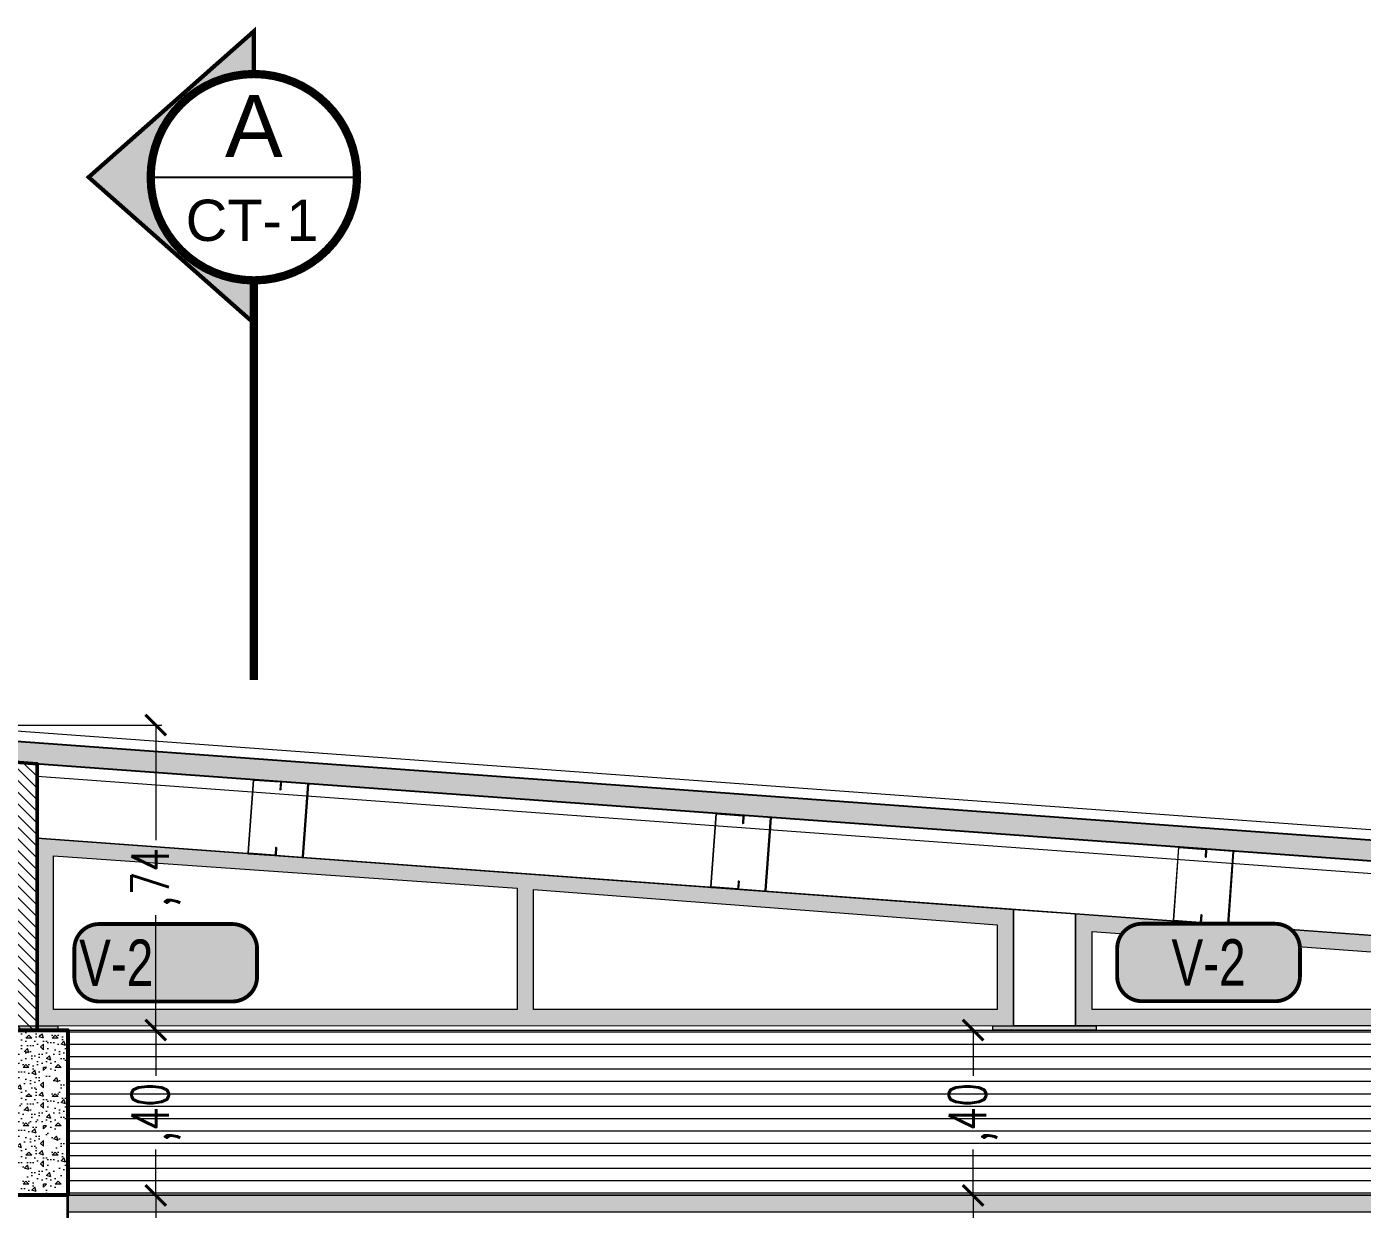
# Model space of a CAD drawing. Header units: millimetres. Extents: x 216 to 447, y 57 to 97.
# Drawn here: x 436.941 to 440.175, y 61.602 to 64.465 of the extents above; entities that cross this region are included whole.
import ezdxf
from ezdxf.enums import TextEntityAlignment as Align

# ---------------------------------------------------------------- set-up
doc = ezdxf.new("R2010")
doc.units = ezdxf.units.MM
doc.header["$LTSCALE"] = 0.5
doc.set_wipeout_variables(frame=1)
doc.header["$PDMODE"] = 35
doc.linetypes.add('DASHDOT2', pattern=[12.7, 6.35, -3.175, 0, -3.175])
for name, color, linetype, lineweight in [('A-COLS-ACHU', 47, 'Continuous', 0), ('A-COTAS', 7, 'Continuous', 9), ('A-CUBT', 133, 'Continuous', 15), ('A-CUBT-BORD', 20, 'Continuous', 25), ('A-ECON-VIGA', 2, 'Continuous', 53), ('A-MURO', 5, 'Continuous', 50), ('A-MURO-ACHU', 250, 'Continuous', 0), ('A-PLAN-1', 2, 'Continuous', 35), ('A-PLAN-2', 5, 'Continuous', 18), ('A-PLAN-3', 146, 'Continuous', 5), ('A-PLAN-ACHU1', 105, 'Continuous', 9), ('A-PLAN-ACHU3', 250, 'Continuous', 0), ('A-TEXT-VENT', 2, 'Continuous', 9), ('A-VENT', 1, 'Continuous', 15), ('A-WIPEOUT', 255, 'Continuous', 0)]:
    doc.layers.add(name, color=color, linetype=linetype, lineweight=lineweight)
doc.layers.add('A-TEXT-SIMB', color=195, linetype='Continuous')
doc.layers.add('U_VERDE', color=7, linetype='Continuous', true_color=0xebf2ba)
doc.styles.add('Cotas', font='romans.shx', dxfattribs={"width": 0.75})
doc.styles.add('ING_50', font='swisscl.ttf', dxfattribs={"height": 0.08})
doc.styles.add('ROTULO', font='swissl.ttf')
doc.dimstyles.new("1-25'", dxfattribs={"dimtxt": 0.075, "dimasz": 0.05, "dimexe": 0.015, "dimexo": 0, "dimgap": 0.02, "dimtad": 0, "dimzin": 4, "dimtxsty": 'Cotas', "dimblk": 'ARCHTICK', "dimcen": 0.09, "dimclrd": 142, "dimclre": 2, "dimclrt": 2, "dimadec": 0, "dimazin": 0, "dimtfac": 1, "dimtmove": 0, "dimatfit": 3, "dimfxl": 0.1, "dimlwd": 13, "dimlwe": 9, "dimarcsym": 2})

# ---------------------------------------------------------------- blocks, each defined once
blk = doc.blocks.new('*U24')
at = {"layer": 'A-TEXT-SIMB'}
h = blk.add_hatch(color=256, dxfattribs=at)
edge = h.paths.add_edge_path()
edge.add_line((0, -0.2498), (0, -0.3533))
edge.add_line((0, -0.3533), (-0.4, 0))
edge.add_line((-0.4, 0), (0, 0.3533))
edge.add_line((0, 0.3533), (0, 0.2498))
edge.add_arc((0, 0), 0.2498, 90, 270)
blk.add_line((-0.2498, 0), (0.2498, 0), dxfattribs=at)
for points, const_width in [([(0, -0.2498), (0, -0.3533), (-0.4, 0), (0, 0.3533), (0, 0.2498, 1)], 0.01), ([(0.2498, 0, -1), (-0.2498, 0, -1)], 0.02)]:
    blk.add_lwpolyline(points, format="xyb", close=True, dxfattribs=dict(at, const_width=const_width))
at = {"layer": 'A-TEXT-SIMB', "const_width": 0.02}
blk.add_lwpolyline([(0, -1.2174), (0, -0.2498)], dxfattribs=at)
at = {"layer": 'A-TEXT-SIMB', "color": 0, "style": 'ROTULO'}
blk.add_text('CT-', height=0.1, dxfattribs=at).set_placement((-0.0488, -0.1044), align=Align.MIDDLE_CENTER)
at = {"layer": 'A-TEXT-SIMB', "color": 0, "style": 'ROTULO', "flags": 8}
for tag, height, p in [('A', 0.15, (0, 0.1241)), ('1', 0.1, (0.1179, -0.1044))]:
    blk.add_attdef(tag, text='', height=height, dxfattribs=at).set_placement(p, align=Align.MIDDLE_CENTER)
blk = doc.blocks.new('_ArchTick')
at = {"color": 0, "linetype": 'ByBlock', "const_width": 0.15}
blk.add_lwpolyline([(-0.5, -0.5), (0.5, 0.5)], dxfattribs=at)
blk = doc.blocks.new('*D694')
at = {"layer": 'A-COTAS', "color": 2, "linetype": 'DASHDOT2', "lineweight": 9, "transparency": 16777216}
for p, q in [((436.7155, 62.7735), (437.268, 62.7735)), ((436.7405, 62.0354), (437.268, 62.0354))]:
    blk.add_line(p, q, dxfattribs=at)
at = {"layer": 'A-COTAS', "color": 142, "linetype": 'Continuous', "lineweight": 13, "transparency": 16777216}
for p, q in [((437.253, 62.7735), (437.253, 62.4952)), ((437.253, 62.0354), (437.253, 62.3138))]:
    blk.add_line(p, q, dxfattribs=at)
at = {"layer": 'DEFPOINTS', "color": 0, "transparency": 16777216}
for p in [(436.7155, 62.7735), (436.7405, 62.0354), (437.253, 62.0354)]:
    blk.add_point(p, dxfattribs=at)
at = {"layer": 'A-COTAS', "color": 142, "lineweight": 13, "transparency": 16777216, "xscale": 0.05, "yscale": 0.05, "zscale": 0.05}
for p, rotation in [((437.253, 62.7735), 90), ((437.253, 62.0354), 270)]:
    blk.add_blockref('_ArchTick', p, dxfattribs=dict(at, rotation=rotation))
at = {"layer": 'A-COTAS', "color": 2, "transparency": 16777216, "insert": (437.253, 62.4045), "char_height": 0.09, "attachment_point": 5, "rotation": 90, "style": 'Cotas'}
blk.add_mtext(',74', dxfattribs=at)
blk = doc.blocks.new('*D695')
at = {"layer": 'A-COTAS', "color": 2, "linetype": 'DASHDOT2', "lineweight": 9, "transparency": 16777216}
for p, q in [((436.7405, 62.0354), (437.268, 62.0354)), ((437.0405, 61.6354), (437.268, 61.6354))]:
    blk.add_line(p, q, dxfattribs=at)
at = {"layer": 'A-COTAS', "color": 142, "linetype": 'Continuous', "lineweight": 13, "transparency": 16777216}
for p, q in [((437.253, 62.0354), (437.253, 61.9245)), ((437.253, 61.6354), (437.253, 61.7463))]:
    blk.add_line(p, q, dxfattribs=at)
at = {"layer": 'DEFPOINTS', "color": 0, "transparency": 16777216}
for p in [(436.7405, 62.0354), (437.0405, 61.6354), (437.253, 61.6354)]:
    blk.add_point(p, dxfattribs=at)
at = {"layer": 'A-COTAS', "color": 142, "lineweight": 13, "transparency": 16777216, "xscale": 0.05, "yscale": 0.05, "zscale": 0.05}
for p, rotation in [((437.253, 62.0354), 90), ((437.253, 61.6354), 270)]:
    blk.add_blockref('_ArchTick', p, dxfattribs=dict(at, rotation=rotation))
at = {"layer": 'A-COTAS', "color": 2, "transparency": 16777216, "insert": (437.253, 61.8354), "char_height": 0.09, "attachment_point": 5, "rotation": 90, "style": 'Cotas'}
blk.add_mtext(',40', dxfattribs=at)
blk = doc.blocks.new('*D696')
at = {"layer": 'A-COTAS', "color": 2, "linetype": 'DASHDOT2', "lineweight": 9, "transparency": 16777216}
for p, q in [((437.0405, 61.6354), (437.268, 61.6354)), ((437.0405, 59.9854), (437.268, 59.9854))]:
    blk.add_line(p, q, dxfattribs=at)
at = {"layer": 'A-COTAS', "color": 142, "linetype": 'Continuous', "lineweight": 13, "transparency": 16777216}
for p, q in [((437.253, 61.6354), (437.253, 60.9285)), ((437.253, 59.9854), (437.253, 60.6924))]:
    blk.add_line(p, q, dxfattribs=at)
at = {"layer": 'DEFPOINTS', "color": 0, "transparency": 16777216}
for p in [(437.0405, 61.6354), (437.0405, 59.9854), (437.253, 59.9854)]:
    blk.add_point(p, dxfattribs=at)
at = {"layer": 'A-COTAS', "color": 142, "lineweight": 13, "transparency": 16777216, "xscale": 0.05, "yscale": 0.05, "zscale": 0.05}
for p, rotation in [((437.253, 61.6354), 90), ((437.253, 59.9854), 270)]:
    blk.add_blockref('_ArchTick', p, dxfattribs=dict(at, rotation=rotation))
at = {"layer": 'A-COTAS', "color": 2, "transparency": 16777216, "insert": (437.253, 60.8104), "char_height": 0.09, "attachment_point": 5, "rotation": 90, "style": 'Cotas'}
blk.add_mtext('1,65', dxfattribs=at)
blk = doc.blocks.new('*D699')
at = {"layer": 'A-COTAS', "color": 2, "linetype": 'DASHDOT2', "lineweight": 9, "transparency": 16777216}
for p, q in [((439.4803, 61.6354), (439.2171, 61.6354)), ((439.4803, 58.6354), (439.2171, 58.6354))]:
    blk.add_line(p, q, dxfattribs=at)
at = {"layer": 'A-COTAS', "color": 142, "linetype": 'Continuous', "lineweight": 13, "transparency": 16777216}
for p, q in [((439.2321, 61.6354), (439.2321, 60.2583)), ((439.2321, 58.6354), (439.2321, 60.0126))]:
    blk.add_line(p, q, dxfattribs=at)
at = {"layer": 'DEFPOINTS', "color": 0, "transparency": 16777216}
for p in [(439.2321, 61.6354), (439.4803, 61.6354), (439.4803, 58.6354)]:
    blk.add_point(p, dxfattribs=at)
at = {"layer": 'A-COTAS', "color": 142, "lineweight": 13, "transparency": 16777216, "xscale": 0.05, "yscale": 0.05, "zscale": 0.05}
for p, rotation in [((439.2321, 61.6354), 90), ((439.2321, 58.6354), 270)]:
    blk.add_blockref('_ArchTick', p, dxfattribs=dict(at, rotation=rotation))
at = {"layer": 'A-COTAS', "color": 2, "transparency": 16777216, "insert": (439.2321, 60.1354), "char_height": 0.09, "attachment_point": 5, "rotation": 90, "style": 'Cotas'}
blk.add_mtext('3,00', dxfattribs=at)
blk = doc.blocks.new('*D700')
at = {"layer": 'A-COTAS', "color": 2, "linetype": 'DASHDOT2', "lineweight": 9, "transparency": 16777216}
for p, q in [((439.2321, 62.0354), (439.2171, 62.0354)), ((439.4803, 61.6354), (439.2171, 61.6354))]:
    blk.add_line(p, q, dxfattribs=at)
at = {"layer": 'A-COTAS', "color": 142, "linetype": 'Continuous', "lineweight": 13, "transparency": 16777216}
for p, q in [((439.2321, 62.0354), (439.2321, 61.9245)), ((439.2321, 61.6354), (439.2321, 61.7463))]:
    blk.add_line(p, q, dxfattribs=at)
at = {"layer": 'DEFPOINTS', "color": 0, "transparency": 16777216}
for p in [(439.2321, 62.0354), (439.2321, 62.0354), (439.4803, 61.6354)]:
    blk.add_point(p, dxfattribs=at)
at = {"layer": 'A-COTAS', "color": 142, "lineweight": 13, "transparency": 16777216, "xscale": 0.05, "yscale": 0.05, "zscale": 0.05}
for p, rotation in [((439.2321, 62.0354), 90), ((439.2321, 61.6354), 270)]:
    blk.add_blockref('_ArchTick', p, dxfattribs=dict(at, rotation=rotation))
at = {"layer": 'A-COTAS', "color": 2, "transparency": 16777216, "insert": (439.2321, 61.8354), "char_height": 0.09, "attachment_point": 5, "rotation": 90, "style": 'Cotas'}
blk.add_mtext(',40', dxfattribs=at)
blk = doc.blocks.new('correa_ct')
at = {"layer": 'U_VERDE'}
h = blk.add_hatch(color=256, dxfattribs=at)
h.dxf.hatch_style = 1
h.set_gradient(color1=(51, 51, 51), color2=(132, 132, 132), tint=1)
edge = h.paths.add_edge_path()
edge.add_line((0.0335, -0.02), (0.0335, -0.0018))
edge.add_arc((0.0317, -0.0018), 0.0018, 0, 90)
edge.add_line((0.0317, 0), (-0.0317, 0))
edge.add_arc((-0.0317, -0.0018), 0.0018, 90, 180)
edge.add_line((-0.0335, -0.0018), (-0.0335, -0.1782))
edge.add_arc((-0.0317, -0.1782), 0.0018, 180, 270)
edge.add_line((-0.0317, -0.18), (0.0317, -0.18))
edge.add_arc((0.0317, -0.1782), 0.0018, 270, 360)
edge.add_line((0.0335, -0.1782), (0.0335, -0.16))
edge.add_line((0.0335, -0.16), (0.0323, -0.16))
edge.add_line((0.0323, -0.16), (0.0323, -0.1782))
edge.add_arc((0.0317, -0.1782), 0.0006, 270, 360, ccw=False)
edge.add_line((0.0317, -0.1788), (-0.0317, -0.1788))
edge.add_arc((-0.0317, -0.1782), 0.0006, 180, 270, ccw=False)
edge.add_line((-0.0323, -0.1782), (-0.0323, -0.0018))
edge.add_arc((-0.0317, -0.0018), 0.0006, 90, 180, ccw=False)
edge.add_line((-0.0317, -0.0012), (0.0317, -0.0012))
edge.add_arc((0.0317, -0.0018), 0.0006, 0, 90, ccw=False)
edge.add_line((0.0323, -0.0018), (0.0323, -0.02))
edge.add_line((0.0323, -0.02), (0.0335, -0.02))
at = {"layer": 'A-VENT'}
blk.add_lwpolyline([(0.0335, -0.02), (0.0335, -0.0018, 0.414214), (0.0317, 0), (-0.0317, 0, 0.414214), (-0.0335, -0.0018), (-0.0335, -0.1782, 0.414214), (-0.0317, -0.18), (0.0317, -0.18, 0.414214), (0.0335, -0.1782), (0.0335, -0.16), (0.0323, -0.16), (0.0323, -0.1782, -0.414214), (0.0317, -0.1788), (-0.0317, -0.1788, -0.414214), (-0.0323, -0.1782), (-0.0323, -0.0018, -0.414214), (-0.0317, -0.0012), (0.0317, -0.0012, -0.414214), (0.0323, -0.0018), (0.0323, -0.02)], format="xyb", close=True, dxfattribs=at)

msp = doc.modelspace()

# ---------------------------------------------------------------- hatches: boundary and pattern name
at = {"layer": 'A-COLS-ACHU'}
h = msp.add_hatch(dxfattribs=at)
h.set_pattern_fill('CONCRETE', color=256, scale=0.1, angle=45, style=0, pattern_type=2)
h.set_pattern_definition([(90, (435.28407, 61.47119), (-0.070711, 0.070711), [0.014142, -0.028285, 0.007071, -0.042426, 0.014142, -0.0353554]), (180, (435.326494, 61.52069), (-0.070711, -0.070711), [0.0141421, -0.021213, 0.007071, -0.035355, 0.0141421, -0.0494982]), (108.435, (435.284067, 61.44998), (-0.0707107, 0.0707107), [0.01118, -0.04472, 0.01118, -0.0447234]), (161.565, (435.284067, 61.44998), (-0.0707107, 0.0707107), [0.01118, -0.04472, 0.01118, -0.0447234]), (45, (435.277, 61.45705), (-0.0707107, 0.0707107), [0.005, -0.04, 0.01, -0.04, 0.005]), (45, (435.26639, 61.46766), (-0.0707107, 0.0707107), [-0.015, 0.01, -0.04, 0, -0.035, 0]), (45, (435.26285, 61.47119), (-0.0707107, 0.0707107), [-0.04, 0, -0.03, 0.01, -0.02, 0]), (45, (435.25225, 61.4818), (-0.0707107, 0.0707107), [-0.02, 0, -0.025, 0.01, -0.045, 0]), (45, (435.24164, 61.49241), (-0.0707107, 0.0707107), [-0.02, 0.01, -0.04, 0.01, -0.02, 0]), (45, (435.22396, 61.51008), (-0.0707107, 0.0707107), [-0.015, 0.01, -0.02, 0, -0.055, 0]), (45, (435.22043, 61.51362), (-0.0707107, 0.0707107), [-0.02, 0, -0.06, 0.01, -0.01, 0]), (135, (435.27346, 61.46766), (-0.0707107, -0.0707107), [-0.03, 0, -0.03, 0, -0.04, 0]), (135, (435.29467, 61.46059), (-0.0707107, -0.0707107), [-0.015, 0.01, -0.04, 0, -0.035, 0]), (135, (435.30174, 61.46766), (-0.0707107, -0.0707107), [-0.04, 0, -0.035, 0.01, -0.015, 0]), (135, (435.34064, 61.50655), (-0.0707107, -0.0707107), [-0.02, 0.01, -0.05, 0.01, -0.01, 0]), (135, (435.28407, 61.46412), (-0.0707107, -0.0707107), [-0.03, 0, -0.035, 0, -0.035, 0]), (135, (435.29114, 61.47119), (-0.0707107, -0.0707107), [-0.025, 0, -0.055, 0, -0.02, 0]), (135, (435.29467, 61.4818), (-0.0707107, -0.0707107), [-0.05, 0, -0.015, 0, -0.035, 0]), (135, (435.30528, 61.47826), (-0.0707107, -0.0707107), [-0.045, 0, -0.02, 0, -0.025, 0]), (135, (435.30174, 61.49594), (-0.0707107, -0.0707107), [-0.04, 0, -0.015, 0, -0.04, 0]), (135, (435.30174, 61.50301), (-0.0707107, -0.0707107), [-0.045, 0, -0.02, 0, -0.035, 0]), (135, (435.32296, 61.48887), (-0.0707107, -0.0707107), [-0.06, 0, -0.025, 0, -0.015, 0]), (135, (435.31589, 61.50301), (-0.0707107, -0.0707107), [-0.02, 0, -0.04, 0, -0.04, 0]), (135, (435.32296, 61.50301), (-0.0707107, -0.0707107), [-0.045, 0, -0.025, 0, -0.03, 0]), (135, (435.33003, 61.50301), (-0.0707107, -0.0707107), [-0.04, 0, -0.03, 0, -0.03, 0]), (135, (435.33356, 61.51362), (-0.0707107, -0.0707107), [-0.03, 0, -0.03, 0, -0.04, 0]), (135, (435.3371, 61.52423), (-0.0707107, -0.0707107), [-0.04, 0, -0.02, 0, -0.04, 0]), (135, (435.3371, 61.5313), (-0.0707107, -0.0707107), [-0.015, 0, -0.06, 0, -0.025, 0])])
h.paths.add_polyline_path([(436.7405, 62.0354), (437.0405, 62.0354), (437.0405, 61.6354), (436.7405, 61.6354)])
at = {"layer": 'A-MURO-ACHU'}
h = msp.add_hatch(dxfattribs=at)
h.set_pattern_fill('_USER', color=256, scale=0.02, angle=-44.9999, pattern_type=0)
h.set_pattern_definition([(315.0000597, (-2414.348867, -998.31859), (0.01414212088, 0.01414215036), [])])
h.paths.add_polyline_path([(436.8151, 62.6911), (436.9655, 62.6801), (436.9655, 62.0354), (436.8155, 62.0354)])
at = {"layer": 'A-PLAN-ACHU1'}
h = msp.add_hatch(color=256, dxfattribs=at)
h.dxf.hatch_style = 1
h.set_gradient(color1=(91, 91, 91), color2=(173, 173, 173), tint=1)
h.paths.add_polyline_path([(436.9655, 62.4997), (436.9655, 62.045), (439.3302, 62.0454), (439.3302, 62.3275)])
h.paths.add_polyline_path([(438.1678, 62.3756), (439.2902, 62.29), (439.2902, 62.0854), (438.1678, 62.0852)], flags=16)
h.paths.add_polyline_path([(438.1278, 62.0852), (437.0055, 62.085), (437.0055, 62.457), (438.1278, 62.379)], flags=16)
h = msp.add_hatch(color=256, dxfattribs=at)
h.dxf.hatch_style = 1
h.set_gradient(color1=(91, 91, 91), color2=(173, 173, 173), tint=1)
h.paths.add_polyline_path([(441.9005, 62.0854), (439.5202, 62.0856), (439.5202, 62.2743), (441.9005, 62.1002)], flags=16)
h.paths.add_polyline_path([(441.9405, 62.0454), (439.4802, 62.0456), (439.4802, 62.317), (441.9405, 62.1377)])
at = {"layer": 'A-PLAN-ACHU3'}
h = msp.add_hatch(dxfattribs=at)
h.set_pattern_fill('ANSI33', color=256, scale=0.001, angle=-88.5715)
h.set_pattern_definition([(50.6473843, (-2355.777813, -1033.7658636), (-0.004910189817, 0.00402647935), []), (50.6473843, (-2355.773345, -1033.765422), (-0.004910189817, 0.00402647935), [0.003175, -0.0015875])])
h.paths.add_polyline_path([(442.3591, 62.2875), (442.3628, 62.3373), (436.7155, 62.7485), (436.7155, 62.6983)])
h = msp.add_hatch(color=250, dxfattribs=at)
h.dxf.hatch_style = 1
h.paths.add_polyline_path([(437.0155, 62.0354), (436.7655, 62.0354), (436.7655, 62.0454), (437.0155, 62.0454)])
h = msp.add_hatch(dxfattribs=at)
h.set_pattern_fill('_USER', color=256, scale=0.03, pattern_type=0)
h.set_pattern_definition([(0, (-2414.348867, -998.31859), (0, 0.03), [])])
h.paths.add_polyline_path([(441.9405, 62.0354), (441.8905, 62.0354), (439.5302, 62.0354), (439.5302, 62.0354), (439.2802, 62.0354), (437.0405, 62.0354), (437.0405, 61.6354), (437.0405, 61.6354), (441.349, 61.6354), (441.349, 61.7354), (441.7405, 61.7354), (441.9405, 61.7354)])
h = msp.add_hatch(color=250, dxfattribs=at)
h.dxf.hatch_style = 1
h.paths.add_polyline_path([(439.5302, 62.0354), (439.2802, 62.0354), (439.2802, 62.0454), (439.5302, 62.0454)])
at = {"layer": 'U_VERDE'}
h = msp.add_hatch(color=256, dxfattribs=at)
h.dxf.hatch_style = 1
h.set_gradient(color1=(51, 51, 51), color2=(173, 173, 173), tint=1)
h.paths.add_polyline_path([(437.0405, 61.5953), (441.349, 61.5953), (441.349, 61.6353), (437.0405, 61.6353)])

# ---------------------------------------------------------------- linework, layer by layer
at = {"layer": 'A-CUBT'}
msp.add_lwpolyline([(442.3628, 62.3373), (442.3646, 62.3623), (436.7155, 62.7735), (436.7155, 62.7485), (442.3628, 62.3373)], close=True, dxfattribs=at)
at = {"layer": 'A-CUBT-BORD'}
msp.add_lwpolyline([(442.3591, 62.2875), (442.3628, 62.3373), (436.7155, 62.7485), (436.7155, 62.6983)], close=True, dxfattribs=at)
at = {"layer": 'A-ECON-VIGA'}
msp.add_lwpolyline([(436.7405, 62.0354), (437.0405, 62.0354), (437.0405, 61.6354), (436.7405, 61.6354)], close=True, dxfattribs=at)
at = {"layer": 'A-MURO'}
msp.add_lwpolyline([(436.8151, 62.6911), (436.9655, 62.6801), (436.9655, 62.0354), (436.8155, 62.0354)], close=True, dxfattribs=at)
at = {"layer": 'A-PLAN-1'}
msp.add_lwpolyline([(437.0405, 59.9854), (437.0405, 61.6354), (436.0905, 61.6354), (436.0905, 58.6854)], dxfattribs=at)
at = {"layer": 'A-PLAN-2'}
for points in [[(437.0405, 62.0354), (441.9405, 62.0354)], [(441.7405, 61.6354), (437.0405, 61.6354)]]:
    msp.add_lwpolyline(points, dxfattribs=at)
at = {"layer": 'A-PLAN-3'}
for points in [[(442.1034, 62.276), (442.0925, 62.1264), (436.9655, 62.4997), (436.9655, 62.6501)], [(439.4802, 62.3166), (439.4802, 62.0454), (439.3302, 62.0454), (439.3302, 62.3275)], [(437.0155, 62.0354), (436.7655, 62.0354), (436.7655, 62.0454), (437.0155, 62.0454)], [(439.5302, 62.0354), (439.2802, 62.0354), (439.2802, 62.0454), (439.5302, 62.0454)]]:
    msp.add_lwpolyline(points, close=True, dxfattribs=at)
at = {"layer": 'A-PLAN-ACHU1', "transparency": 33554687}
msp.add_lwpolyline([(437.0405, 61.6354), (441.349, 61.6354), (441.349, 58.6853), (437.0405, 58.6853)], close=True, dxfattribs=at)
at = {"layer": 'A-VENT'}
for points in [[(436.9655, 62.4997), (439.3302, 62.3275), (439.3302, 62.0454), (436.9655, 62.045)], [(437.0055, 62.457), (438.1278, 62.379), (438.1278, 62.0852), (437.0055, 62.085)], [(438.1678, 62.3756), (439.2902, 62.29), (439.2902, 62.0854), (438.1678, 62.0852)], [(441.9405, 62.0454), (439.4802, 62.0456), (439.4802, 62.317), (441.9405, 62.1377)], [(441.9005, 62.0854), (439.5202, 62.0856), (439.5202, 62.2743), (441.9005, 62.1002)], [(437.0405, 61.5953), (441.349, 61.5953), (441.349, 61.6353), (437.0405, 61.6353)]]:
    msp.add_lwpolyline(points, close=True, dxfattribs=at)

# ---------------------------------------------------------------- block references
at = {"rotation": 355.8360859377615}
for p in [(437.5226, 62.6396), (438.6428, 62.558), (439.763, 62.4765)]:
    msp.add_blockref('correa_ct', p, dxfattribs=at)
at = {"extrusion": (0, 0, -1), "zscale": -1, "rotation": 4.163914062181289}
for p in [(-437.5894, 62.6347), (-438.7096, 62.5532), (-439.8298, 62.4716)]:
    msp.add_blockref('correa_ct', p, dxfattribs=at)
at = {"layer": 'A-TEXT-SIMB', "color": 0}
ref = msp.add_blockref('*U24', (437.4905, 64.1003), dxfattribs=at)
ref.add_attrib('A', 'A', dxfattribs={"color": 0, "height": 0.15, "style": 'ROTULO'}).set_placement((437.4905, 64.2243), align=Align.MIDDLE_CENTER)
ref.add_attrib('1', '1', dxfattribs={"color": 0, "height": 0.1, "style": 'ROTULO'}).set_placement((437.6084, 63.9959), align=Align.MIDDLE_CENTER)

# ---------------------------------------------------------------- dimensions: what is measured, and where the dimension line sits
at = {"layer": 'A-COTAS'}
for base, p1, p2, picture, middle in [((437.253, 61.6354), (436.7405, 62.0354), (437.0405, 61.6354), '*D695', (437.253, 61.8354)), ((439.2321, 62.0354), (439.4803, 61.6354), (439.2321, 62.0354), '*D700', (439.2321, 61.8354)), ((437.253, 59.9854), (437.0405, 61.6354), (437.0405, 59.9854), '*D696', (437.253, 60.8104)), ((439.2321, 61.6354), (439.4803, 58.6354), (439.4803, 61.6354), '*D699', (439.2321, 60.1354))]:
    dim = msp.add_linear_dim(base=base, p1=p1, p2=p2, angle=90, dimstyle="1-25'", override={"dimtxt": 0.09}, dxfattribs=at)
    dim.commit()
    dim.dimension.update_dxf_attribs({"geometry": picture, "text_midpoint": middle})

# ---------------------------------------------------------------- next in the draw order: wipeouts: each hides what was drawn before it
for points in [[(437.1159, 62.2921), (437.4384, 62.2921), (437.4809, 62.2745), (437.4984, 62.2321), (437.4984, 62.1646), (437.4809, 62.1221), (437.4384, 62.1046), (437.1159, 62.1046), (437.0735, 62.1221), (437.0559, 62.1646), (437.0559, 62.2321), (437.0735, 62.2745)], [(439.641, 62.2928), (439.9635, 62.2928), (440.0059, 62.2752), (440.0235, 62.2328), (440.0235, 62.1653), (440.0059, 62.1228), (439.9635, 62.1053), (439.641, 62.1053), (439.5986, 62.1228), (439.581, 62.1653), (439.581, 62.2328), (439.5986, 62.2752)]]:
    msp.add_wipeout(points).dxf.layer = 'A-WIPEOUT'

# ---------------------------------------------------------------- next in the draw order: hatches: boundary and pattern name
at = {"layer": 'A-PLAN-ACHU3'}
h = msp.add_hatch(color=254, dxfattribs=at)
edge = h.paths.add_edge_path()
edge.add_line((437.0559, 62.2321), (437.0559, 62.1646))
edge.add_arc((437.1159, 62.1646), 0.06, 180, 270)
edge.add_line((437.1159, 62.1046), (437.4384, 62.1046))
edge.add_arc((437.4384, 62.1646), 0.06, 270, 360)
edge.add_line((437.4984, 62.1646), (437.4984, 62.2321))
edge.add_arc((437.4384, 62.2321), 0.06, 0, 90)
edge.add_line((437.4384, 62.2921), (437.1159, 62.2921))
edge.add_arc((437.1159, 62.2321), 0.06, 90, 180)
h = msp.add_hatch(color=254, dxfattribs=at)
edge = h.paths.add_edge_path()
edge.add_line((439.581, 62.2328), (439.581, 62.1653))
edge.add_arc((439.641, 62.1653), 0.06, 180, 270)
edge.add_line((439.641, 62.1053), (439.9635, 62.1053))
edge.add_arc((439.9635, 62.1653), 0.06, 270, 360)
edge.add_line((440.0235, 62.1653), (440.0235, 62.2328))
edge.add_arc((439.9635, 62.2328), 0.06, 0, 90)
edge.add_line((439.9635, 62.2928), (439.641, 62.2928))
edge.add_arc((439.641, 62.2328), 0.06, 90, 180)

# ---------------------------------------------------------------- next in the draw order: linework, layer by layer
at = {"layer": 'A-TEXT-VENT', "const_width": 0.00938}
for points in [[(437.0559, 62.2321), (437.0559, 62.1646, 0.414214), (437.1159, 62.1046), (437.4384, 62.1046, 0.414214), (437.4984, 62.1646), (437.4984, 62.2321, 0.414214), (437.4384, 62.2921), (437.1159, 62.2921, 0.414214)], [(439.581, 62.2328), (439.581, 62.1653, 0.414214), (439.641, 62.1053), (439.9635, 62.1053, 0.414214), (440.0235, 62.1653), (440.0235, 62.2328, 0.414214), (439.9635, 62.2928), (439.641, 62.2928, 0.414214)]]:
    msp.add_lwpolyline(points, format="xyb", close=True, dxfattribs=at)

# ---------------------------------------------------------------- next in the draw order: texts
at = {"layer": 'A-TEXT-VENT', "color": 1, "style": 'ING_50'}
for p in [(437.1572, 62.1983, 0), (439.8022, 62.199)]:
    msp.add_attdef('V-2', text='AA', height=0.1125, dxfattribs=at).set_placement(p, align=Align.MIDDLE_CENTER)

# ---------------------------------------------------------------- next in the draw order: dimensions: what is measured, and where the dimension line sits
at = {"layer": 'A-COTAS'}
dim = msp.add_linear_dim(base=(437.253, 62.0354), p1=(436.7155, 62.7735), p2=(436.7405, 62.0354), angle=90, dimstyle="1-25'", override={"dimtxt": 0.09}, dxfattribs=at)
dim.commit()
dim.dimension.update_dxf_attribs({"geometry": '*D694', "text_midpoint": (437.253, 62.4045)})

doc.saveas('drawing.dxf')
